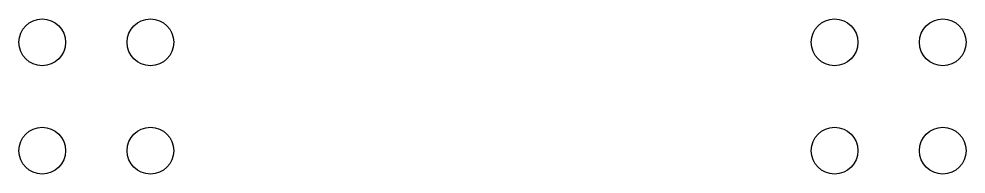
# Model space of a CAD drawing. Header units: millimetres. Extents: x -102 to 102, y -38 to -5.
import ezdxf

# ---------------------------------------------------------------- set-up
doc = ezdxf.new("R2010")
doc.units = ezdxf.units.MM
for name, color, linetype in [('Circle', 7, 'CONTINUOUS'), ('Circle001', 7, 'CONTINUOUS'), ('Circle002', 7, 'CONTINUOUS'), ('Circle003', 7, 'CONTINUOUS'), ('Circle004', 7, 'CONTINUOUS'), ('Circle005', 7, 'CONTINUOUS'), ('Circle006', 7, 'CONTINUOUS'), ('Circle007', 7, 'CONTINUOUS')]:
    doc.layers.add(name, color=color, linetype=linetype)

msp = doc.modelspace()

# ---------------------------------------------------------------- linework, layer by layer
at = {"layer": 'Circle'}
msp.add_circle((-96.6, -9.89999), 5, dxfattribs=at)
at = {"layer": 'Circle001'}
msp.add_circle((-96.6, -33.1), 5, dxfattribs=at)
at = {"layer": 'Circle002'}
msp.add_circle((-73.4, -33.1), 5, dxfattribs=at)
at = {"layer": 'Circle003'}
msp.add_circle((-73.4, -9.89999), 5, dxfattribs=at)
at = {"layer": 'Circle004'}
msp.add_circle((73.4, -33.1), 5, dxfattribs=at)
at = {"layer": 'Circle005'}
msp.add_circle((73.4, -9.89999), 5, dxfattribs=at)
at = {"layer": 'Circle006'}
msp.add_circle((96.6, -9.89999), 5, dxfattribs=at)
at = {"layer": 'Circle007'}
msp.add_circle((96.6, -33.1), 5, dxfattribs=at)

doc.saveas('drawing.dxf')
